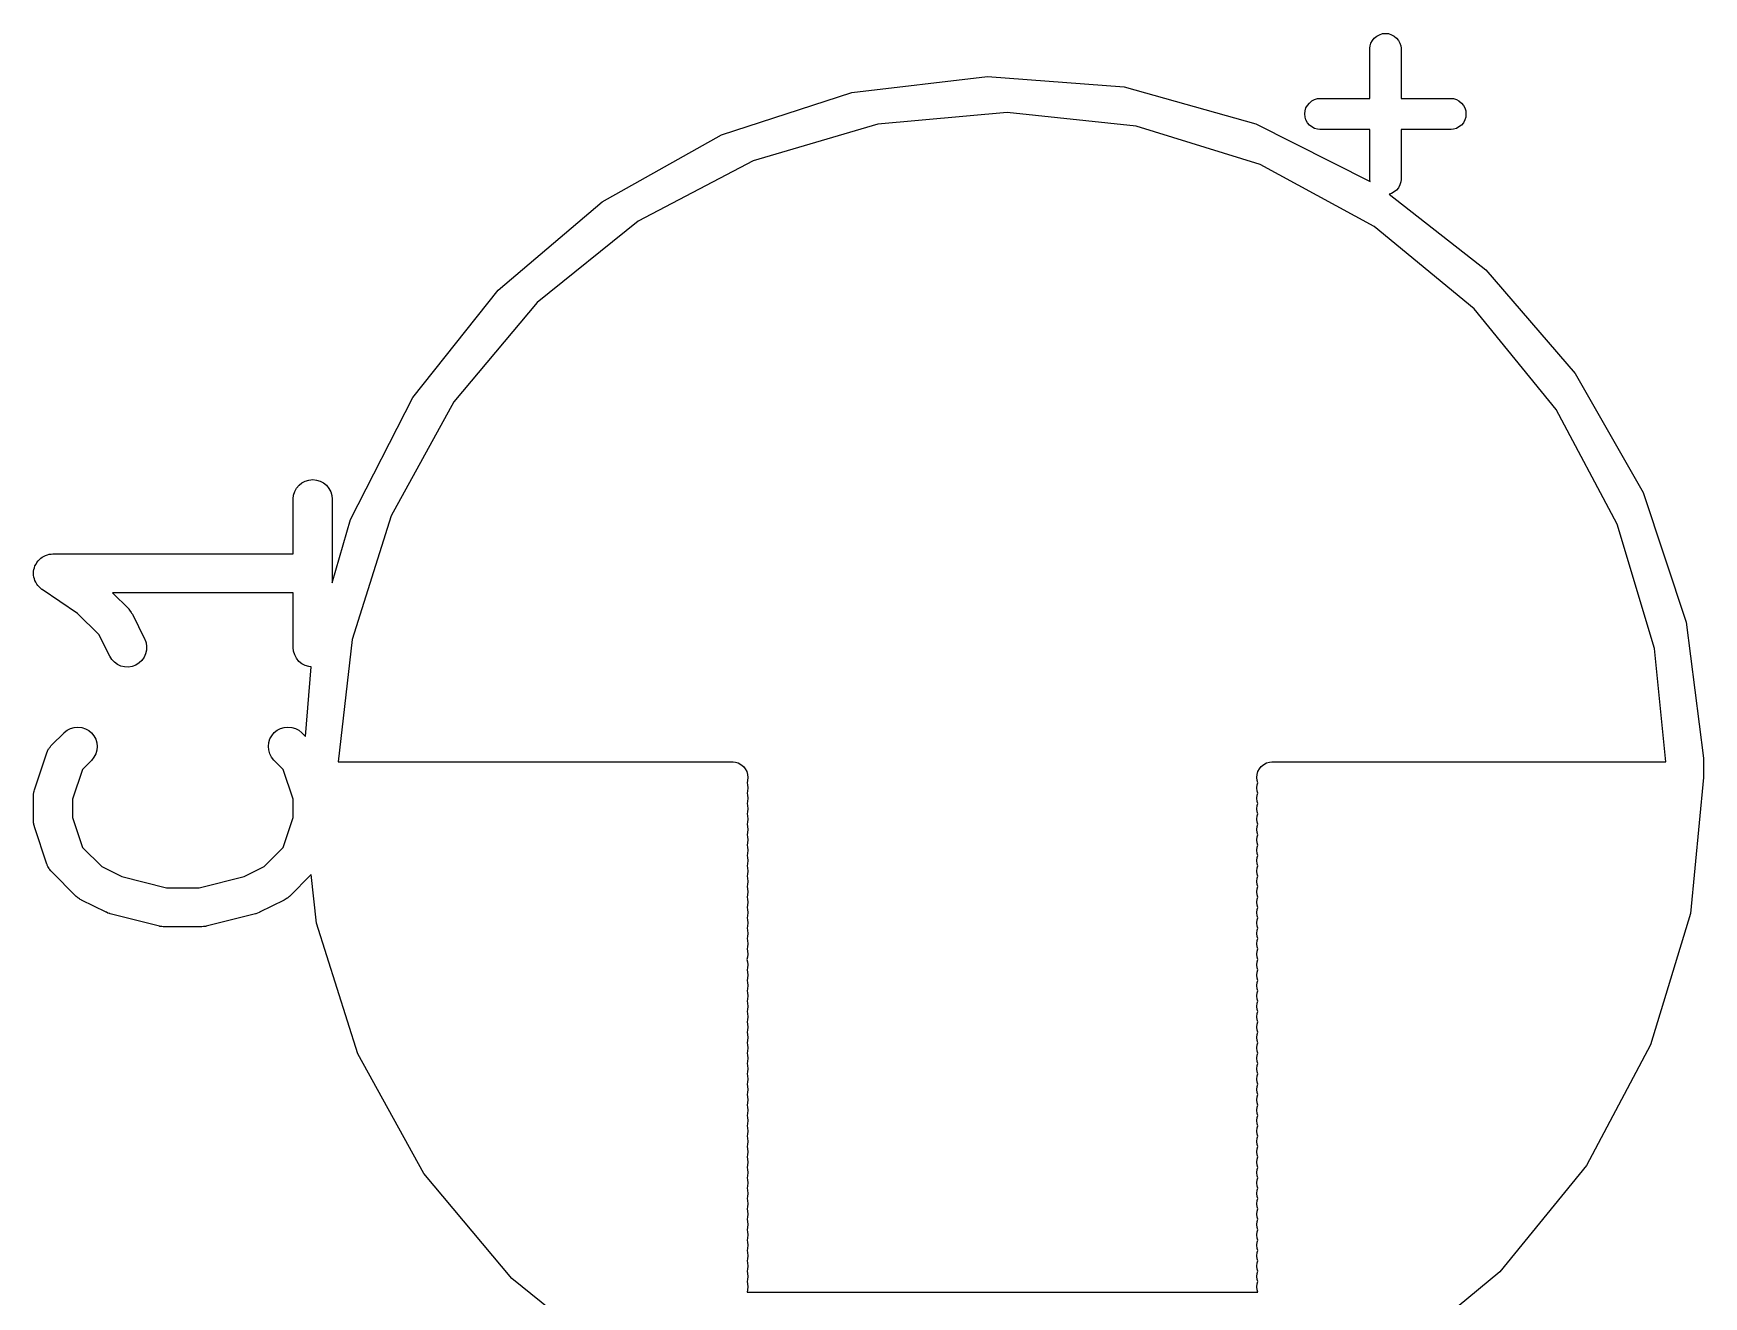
# Model space of a CAD drawing. Extents: x 81 to 160, y -176 to -60.
# Drawn here: x 109.55 to 115.98, y -113.52 to -108.66 of the extents above; entities that cross this region are included whole.
import ezdxf

# ---------------------------------------------------------------- set-up
doc = ezdxf.new("R2010")
doc.units = 0
doc.header["$MEASUREMENT"] = 0
doc.layers.add('BLACK', color=7, linetype='CONTINUOUS')

msp = doc.modelspace()

# ---------------------------------------------------------------- linework, layer by layer
at = {"layer": 'BLACK', "linetype": 'CONTINUOUS'}
for p, q in [((114.709, -108.684), (114.716, -108.675)), ((114.716, -108.675), (114.726, -108.667)), ((114.726, -108.667), (114.736, -108.662)), ((114.736, -108.662), (114.747, -108.658)), ((114.747, -108.658), (114.759, -108.657)), ((114.759, -108.657), (114.771, -108.658)), ((114.771, -108.658), (114.782, -108.662)), ((114.782, -108.662), (114.792, -108.667)), ((114.792, -108.667), (114.802, -108.675)), ((114.802, -108.675), (114.809, -108.684)), ((114.699, -108.714), (114.7, -108.705)), ((114.699, -108.907), (114.699, -108.714)), ((114.7, -108.705), (114.703, -108.694)), ((114.703, -108.694), (114.709, -108.684)), ((114.809, -108.684), (114.815, -108.694)), ((114.815, -108.694), (114.818, -108.705)), ((114.818, -108.705), (114.819, -108.714)), ((114.819, -108.714), (114.819, -108.907)), ((112.704, -108.885), (113.227, -108.823)), ((113.227, -108.823), (113.753, -108.863)), ((113.753, -108.863), (114.26, -109.005)), ((112.203, -109.048), (112.704, -108.885)), ((114.453, -108.944), (114.459, -108.934)), ((114.459, -108.934), (114.466, -108.925)), ((114.466, -108.925), (114.476, -108.917)), ((114.476, -108.917), (114.486, -108.912)), ((114.486, -108.912), (114.497, -108.908)), ((114.497, -108.908), (114.506, -108.907)), ((114.506, -108.907), (114.699, -108.907)), ((114.819, -108.907), (115.012, -108.907)), ((115.012, -108.907), (115.021, -108.908)), ((115.021, -108.908), (115.032, -108.912)), ((115.032, -108.912), (115.042, -108.917)), ((115.042, -108.917), (115.052, -108.925)), ((115.052, -108.925), (115.059, -108.934)), ((115.059, -108.934), (115.065, -108.944)), ((113.302, -108.962), (112.804, -109.007)), ((113.799, -109.014), (113.302, -108.962)), ((114.26, -109.005), (114.7, -109.227)), ((114.449, -108.967), (114.45, -108.955)), ((114.45, -108.979), (114.449, -108.967)), ((114.45, -108.955), (114.453, -108.944)), ((114.453, -108.99), (114.45, -108.979)), ((114.459, -109.001), (114.453, -108.99)), ((114.466, -109.01), (114.459, -109.001)), ((115.059, -109.001), (115.052, -109.01)), ((115.065, -108.99), (115.059, -109.001)), ((115.065, -108.944), (115.068, -108.955)), ((115.068, -108.979), (115.065, -108.99)), ((115.068, -108.955), (115.069, -108.967)), ((115.069, -108.967), (115.068, -108.979)), ((111.743, -109.305), (112.203, -109.048)), ((112.804, -109.007), (112.325, -109.148)), ((114.276, -109.162), (113.799, -109.014)), ((114.476, -109.017), (114.466, -109.01)), ((114.486, -109.023), (114.476, -109.017)), ((114.497, -109.026), (114.486, -109.023)), ((114.506, -109.027), (114.497, -109.026)), ((114.699, -109.027), (114.506, -109.027)), ((114.699, -109.22), (114.699, -109.027)), ((115.012, -109.027), (114.819, -109.027)), ((114.819, -109.027), (114.819, -109.22)), ((115.021, -109.026), (115.012, -109.027)), ((115.032, -109.023), (115.021, -109.026)), ((115.042, -109.017), (115.032, -109.023)), ((115.052, -109.01), (115.042, -109.017)), ((112.325, -109.148), (111.882, -109.38)), ((114.716, -109.4), (114.276, -109.162)), ((114.7, -109.227), (114.699, -109.22)), ((114.802, -109.26), (114.792, -109.267)), ((114.809, -109.251), (114.802, -109.26)), ((114.815, -109.24), (114.809, -109.251)), ((114.818, -109.229), (114.815, -109.24)), ((114.819, -109.22), (114.818, -109.229)), ((111.342, -109.646), (111.743, -109.305)), ((114.782, -109.273), (114.773, -109.276)), ((114.773, -109.276), (115.146, -109.567)), ((114.792, -109.267), (114.782, -109.273)), ((111.882, -109.38), (111.493, -109.693)), ((115.101, -109.718), (114.716, -109.4)), ((115.146, -109.567), (115.49, -109.966)), ((111.014, -110.059), (111.342, -109.646)), ((111.493, -109.693), (111.172, -110.076)), ((115.416, -110.105), (115.101, -109.718)), ((115.49, -109.966), (115.751, -110.424)), ((110.774, -110.528), (111.014, -110.059)), ((111.172, -110.076), (110.931, -110.514)), ((115.651, -110.546), (115.416, -110.105)), ((110.559, -110.421), (110.566, -110.408)), ((110.566, -110.408), (110.576, -110.397)), ((110.576, -110.397), (110.587, -110.388)), ((110.587, -110.388), (110.6, -110.381)), ((110.6, -110.381), (110.614, -110.377)), ((110.614, -110.377), (110.629, -110.375)), ((110.629, -110.375), (110.643, -110.377)), ((110.643, -110.377), (110.657, -110.381)), ((110.657, -110.381), (110.67, -110.388)), ((110.67, -110.388), (110.682, -110.397)), ((110.682, -110.397), (110.691, -110.409)), ((110.691, -110.409), (110.698, -110.422)), ((110.553, -110.449), (110.555, -110.435)), ((110.553, -110.45), (110.553, -110.449)), ((110.553, -110.661), (110.553, -110.45)), ((110.555, -110.435), (110.559, -110.421)), ((110.698, -110.422), (110.702, -110.436)), ((110.702, -110.436), (110.703, -110.45)), ((110.703, -110.45), (110.703, -110.773)), ((115.751, -110.424), (115.917, -110.924)), ((110.703, -110.773), (110.774, -110.528)), ((110.931, -110.514), (110.78, -110.99)), ((115.795, -111.025), (115.651, -110.546)), ((109.581, -110.678), (109.587, -110.674)), ((109.587, -110.673), (109.594, -110.67)), ((109.587, -110.674), (109.587, -110.673)), ((109.587, -110.674), (109.587, -110.674)), ((109.594, -110.67), (109.6, -110.667)), ((109.6, -110.667), (109.607, -110.665)), ((109.6, -110.667), (109.6, -110.667)), ((109.6, -110.667), (109.6, -110.667)), ((109.607, -110.665), (109.614, -110.662)), ((109.614, -110.662), (109.614, -110.662)), ((109.614, -110.662), (109.614, -110.662)), ((109.614, -110.662), (109.621, -110.662)), ((109.621, -110.662), (109.628, -110.661)), ((109.628, -110.661), (110.553, -110.661)), ((109.553, -110.735), (109.554, -110.728)), ((109.554, -110.743), (109.553, -110.735)), ((109.553, -110.735), (109.553, -110.735)), ((109.553, -110.735), (109.553, -110.735)), ((109.554, -110.728), (109.555, -110.721)), ((109.555, -110.721), (109.557, -110.714)), ((109.555, -110.721), (109.555, -110.721)), ((109.555, -110.721), (109.555, -110.721)), ((109.557, -110.714), (109.559, -110.707)), ((109.559, -110.707), (109.563, -110.7)), ((109.559, -110.707), (109.559, -110.707)), ((109.559, -110.707), (109.559, -110.707)), ((109.563, -110.7), (109.566, -110.694)), ((109.566, -110.694), (109.571, -110.688)), ((109.566, -110.694), (109.566, -110.694)), ((109.566, -110.694), (109.566, -110.694)), ((109.571, -110.688), (109.576, -110.683)), ((109.576, -110.683), (109.581, -110.678)), ((109.576, -110.683), (109.576, -110.683)), ((109.576, -110.683), (109.576, -110.683)), ((109.555, -110.75), (109.554, -110.743)), ((109.557, -110.757), (109.555, -110.75)), ((109.555, -110.75), (109.555, -110.75)), ((109.555, -110.75), (109.555, -110.75)), ((109.559, -110.764), (109.557, -110.757)), ((109.562, -110.77), (109.559, -110.764)), ((109.559, -110.764), (109.559, -110.764)), ((109.559, -110.764), (109.559, -110.764)), ((109.566, -110.777), (109.562, -110.77)), ((109.57, -110.783), (109.566, -110.777)), ((109.566, -110.777), (109.566, -110.777)), ((109.566, -110.777), (109.566, -110.777)), ((109.575, -110.788), (109.57, -110.783)), ((109.58, -110.793), (109.575, -110.788)), ((109.575, -110.788), (109.575, -110.788)), ((109.575, -110.788), (109.575, -110.788)), ((109.586, -110.798), (109.58, -110.793)), ((109.587, -110.798), (109.586, -110.798)), ((109.586, -110.798), (109.586, -110.798)), ((109.586, -110.798), (109.586, -110.798)), ((109.586, -110.798), (109.586, -110.798)), ((109.723, -110.89), (109.587, -110.798)), ((110.553, -110.811), (109.857, -110.811)), ((109.857, -110.811), (109.92, -110.873)), ((110.553, -111.022), (110.553, -110.811)), ((109.805, -110.971), (109.723, -110.89)), ((109.92, -110.873), (109.92, -110.874)), ((109.92, -110.874), (109.923, -110.877)), ((109.923, -110.877), (109.926, -110.881)), ((109.926, -110.881), (109.927, -110.883)), ((109.927, -110.883), (109.929, -110.886)), ((109.929, -110.886), (109.931, -110.889)), ((109.931, -110.889), (109.934, -110.893)), ((109.934, -110.893), (109.981, -110.988)), ((115.917, -110.924), (115.983, -111.447)), ((109.847, -111.055), (109.805, -110.971)), ((109.981, -110.988), (109.982, -110.989)), ((109.982, -110.989), (109.987, -111.003)), ((110.78, -110.99), (110.727, -111.462)), ((109.855, -111.068), (109.847, -111.055)), ((109.979, -111.059), (109.97, -111.071)), ((109.985, -111.046), (109.979, -111.059)), ((109.988, -111.032), (109.985, -111.046)), ((109.987, -111.003), (109.989, -111.017)), ((109.989, -111.017), (109.988, -111.032)), ((110.555, -111.036), (110.553, -111.022)), ((110.559, -111.05), (110.555, -111.036)), ((110.566, -111.063), (110.559, -111.05)), ((110.575, -111.075), (110.566, -111.063)), ((115.838, -111.462), (115.795, -111.025)), ((109.865, -111.078), (109.855, -111.068)), ((109.877, -111.087), (109.865, -111.078)), ((109.89, -111.093), (109.877, -111.087)), ((109.904, -111.096), (109.89, -111.093)), ((109.919, -111.097), (109.904, -111.096)), ((109.933, -111.094), (109.919, -111.097)), ((109.947, -111.089), (109.933, -111.094)), ((109.96, -111.081), (109.947, -111.089)), ((109.97, -111.071), (109.96, -111.081)), ((110.586, -111.084), (110.575, -111.075)), ((110.599, -111.091), (110.586, -111.084)), ((110.613, -111.095), (110.599, -111.091)), ((110.601, -111.364), (110.623, -111.096)), ((110.623, -111.096), (110.613, -111.095)), ((109.623, -111.397), (109.671, -111.35)), ((109.671, -111.349), (109.683, -111.34)), ((109.671, -111.35), (109.671, -111.349)), ((109.683, -111.34), (109.696, -111.333)), ((109.696, -111.333), (109.71, -111.329)), ((109.71, -111.329), (109.724, -111.328)), ((109.724, -111.328), (109.739, -111.329)), ((109.739, -111.329), (109.753, -111.334)), ((109.753, -111.334), (109.766, -111.341)), ((109.766, -111.341), (109.777, -111.35)), ((109.777, -111.35), (109.786, -111.361)), ((109.786, -111.361), (109.793, -111.374)), ((109.793, -111.374), (109.797, -111.388)), ((110.46, -111.387), (110.464, -111.373)), ((110.464, -111.373), (110.471, -111.361)), ((110.471, -111.361), (110.48, -111.349)), ((110.48, -111.349), (110.492, -111.34)), ((110.492, -111.34), (110.505, -111.333)), ((110.505, -111.333), (110.519, -111.329)), ((110.519, -111.329), (110.533, -111.328)), ((110.533, -111.328), (110.548, -111.329)), ((110.548, -111.329), (110.562, -111.333)), ((110.562, -111.333), (110.575, -111.34)), ((110.575, -111.34), (110.586, -111.35)), ((110.586, -111.35), (110.601, -111.364)), ((109.557, -111.569), (109.605, -111.427)), ((109.605, -111.426), (109.606, -111.424)), ((109.605, -111.427), (109.605, -111.426)), ((109.606, -111.424), (109.607, -111.421)), ((109.607, -111.421), (109.609, -111.417)), ((109.609, -111.417), (109.611, -111.412)), ((109.611, -111.412), (109.613, -111.411)), ((109.613, -111.411), (109.614, -111.409)), ((109.614, -111.409), (109.617, -111.405)), ((109.617, -111.405), (109.62, -111.4)), ((109.62, -111.4), (109.622, -111.399)), ((109.622, -111.399), (109.623, -111.397)), ((109.786, -111.444), (109.777, -111.456)), ((109.793, -111.431), (109.786, -111.444)), ((109.797, -111.417), (109.793, -111.431)), ((109.797, -111.388), (109.799, -111.403)), ((109.799, -111.403), (109.797, -111.417)), ((110.458, -111.402), (110.46, -111.387)), ((110.459, -111.416), (110.458, -111.402)), ((110.464, -111.431), (110.459, -111.416)), ((110.47, -111.444), (110.464, -111.431)), ((110.479, -111.455), (110.47, -111.444)), ((115.983, -111.447), (115.984, -111.522)), ((109.742, -111.491), (109.703, -111.605)), ((109.777, -111.456), (109.742, -111.491)), ((110.48, -111.456), (110.479, -111.455)), ((110.515, -111.491), (110.48, -111.456)), ((110.553, -111.605), (110.515, -111.491)), ((110.727, -111.462), (112.247, -111.462)), ((112.247, -111.462), (112.256, -111.463)), ((112.256, -111.463), (112.267, -111.466)), ((112.267, -111.466), (112.277, -111.472)), ((112.277, -111.472), (112.287, -111.479)), ((112.287, -111.479), (112.294, -111.489)), ((112.294, -111.489), (112.3, -111.499)), ((112.3, -111.499), (112.303, -111.51)), ((112.303, -111.51), (112.304, -111.522)), ((114.264, -111.522), (114.265, -111.51)), ((114.265, -111.51), (114.268, -111.499)), ((114.268, -111.499), (114.274, -111.489)), ((114.274, -111.489), (114.281, -111.479)), ((114.281, -111.479), (114.291, -111.472)), ((114.291, -111.472), (114.301, -111.466)), ((114.301, -111.466), (114.312, -111.463)), ((114.312, -111.463), (114.321, -111.462)), ((114.321, -111.462), (115.838, -111.462)), ((109.555, -111.578), (109.556, -111.574)), ((109.556, -111.574), (109.557, -111.569)), ((112.303, -111.534), (112.301, -111.542)), ((112.301, -111.542), (112.303, -111.55)), ((112.303, -111.574), (112.301, -111.582)), ((112.304, -111.522), (112.303, -111.534)), ((112.303, -111.55), (112.304, -111.562)), ((112.304, -111.562), (112.303, -111.574)), ((114.265, -111.534), (114.264, -111.522)), ((114.264, -111.562), (114.265, -111.55)), ((114.265, -111.574), (114.264, -111.562)), ((114.267, -111.542), (114.265, -111.534)), ((114.265, -111.55), (114.267, -111.542)), ((114.267, -111.582), (114.265, -111.574)), ((115.984, -111.522), (115.933, -112.046)), ((109.553, -111.592), (109.554, -111.588)), ((109.553, -111.593), (109.553, -111.592)), ((109.553, -111.688), (109.553, -111.593)), ((109.554, -111.584), (109.555, -111.581)), ((109.554, -111.588), (109.554, -111.584)), ((109.555, -111.581), (109.555, -111.578)), ((109.703, -111.605), (109.703, -111.676)), ((110.553, -111.676), (110.553, -111.605)), ((112.301, -111.582), (112.303, -111.59)), ((112.303, -111.614), (112.301, -111.622)), ((112.301, -111.622), (112.303, -111.63)), ((112.303, -111.59), (112.304, -111.602)), ((112.304, -111.602), (112.303, -111.614)), ((112.303, -111.63), (112.304, -111.642)), ((112.304, -111.642), (112.303, -111.654)), ((114.264, -111.602), (114.265, -111.59)), ((114.265, -111.614), (114.264, -111.602)), ((114.264, -111.642), (114.265, -111.63)), ((114.265, -111.654), (114.264, -111.642)), ((114.265, -111.59), (114.267, -111.582)), ((114.267, -111.622), (114.265, -111.614)), ((114.265, -111.63), (114.267, -111.622)), ((109.554, -111.693), (109.553, -111.688)), ((109.554, -111.697), (109.554, -111.693)), ((109.555, -111.7), (109.554, -111.697)), ((109.555, -111.703), (109.555, -111.7)), ((109.556, -111.707), (109.555, -111.703)), ((109.703, -111.676), (109.742, -111.791)), ((110.515, -111.791), (110.553, -111.676)), ((112.303, -111.654), (112.301, -111.662)), ((112.301, -111.662), (112.303, -111.67)), ((112.303, -111.694), (112.301, -111.702)), ((112.301, -111.702), (112.303, -111.71)), ((112.303, -111.67), (112.304, -111.682)), ((112.304, -111.682), (112.303, -111.694)), ((114.264, -111.682), (114.265, -111.67)), ((114.265, -111.694), (114.264, -111.682)), ((114.267, -111.662), (114.265, -111.654)), ((114.265, -111.67), (114.267, -111.662)), ((114.267, -111.702), (114.265, -111.694)), ((114.265, -111.71), (114.267, -111.702)), ((109.557, -111.711), (109.556, -111.707)), ((109.557, -111.712), (109.557, -111.711)), ((109.605, -111.855), (109.557, -111.712)), ((112.303, -111.734), (112.301, -111.742)), ((112.301, -111.742), (112.303, -111.75)), ((112.303, -111.71), (112.304, -111.722)), ((112.304, -111.722), (112.303, -111.734)), ((112.303, -111.75), (112.304, -111.762)), ((112.304, -111.762), (112.303, -111.774)), ((114.264, -111.722), (114.265, -111.71)), ((114.265, -111.734), (114.264, -111.722)), ((114.264, -111.762), (114.265, -111.75)), ((114.265, -111.774), (114.264, -111.762)), ((114.267, -111.742), (114.265, -111.734)), ((114.265, -111.75), (114.267, -111.742)), ((109.742, -111.791), (109.816, -111.865)), ((110.441, -111.865), (110.515, -111.791)), ((112.303, -111.774), (112.301, -111.782)), ((112.301, -111.782), (112.303, -111.79)), ((112.303, -111.814), (112.301, -111.822)), ((112.301, -111.822), (112.303, -111.83)), ((112.303, -111.79), (112.304, -111.802)), ((112.304, -111.802), (112.303, -111.814)), ((112.303, -111.83), (112.304, -111.842)), ((114.264, -111.802), (114.265, -111.79)), ((114.265, -111.814), (114.264, -111.802)), ((114.264, -111.842), (114.265, -111.83)), ((114.267, -111.782), (114.265, -111.774)), ((114.265, -111.79), (114.267, -111.782)), ((114.267, -111.822), (114.265, -111.814)), ((114.265, -111.83), (114.267, -111.822)), ((109.606, -111.857), (109.605, -111.855)), ((109.606, -111.859), (109.606, -111.857)), ((109.609, -111.864), (109.606, -111.859)), ((109.611, -111.868), (109.609, -111.864)), ((109.612, -111.87), (109.611, -111.868)), ((109.613, -111.872), (109.612, -111.87)), ((109.616, -111.876), (109.613, -111.872)), ((109.619, -111.88), (109.616, -111.876)), ((109.621, -111.882), (109.619, -111.88)), ((109.622, -111.884), (109.621, -111.882)), ((109.623, -111.884), (109.622, -111.884)), ((109.718, -111.98), (109.623, -111.884)), ((109.816, -111.865), (109.893, -111.903)), ((110.364, -111.903), (110.441, -111.865)), ((110.622, -111.896), (110.539, -111.98)), ((110.643, -112.083), (110.622, -111.896)), ((112.303, -111.854), (112.301, -111.862)), ((112.301, -111.862), (112.303, -111.87)), ((112.303, -111.894), (112.301, -111.902)), ((112.304, -111.842), (112.303, -111.854)), ((112.303, -111.87), (112.304, -111.882)), ((112.304, -111.882), (112.303, -111.894)), ((114.265, -111.854), (114.264, -111.842)), ((114.264, -111.882), (114.265, -111.87)), ((114.265, -111.894), (114.264, -111.882)), ((114.267, -111.862), (114.265, -111.854)), ((114.265, -111.87), (114.267, -111.862)), ((114.267, -111.902), (114.265, -111.894)), ((109.893, -111.903), (110.066, -111.947)), ((110.066, -111.947), (110.191, -111.947)), ((110.191, -111.947), (110.364, -111.903)), ((112.301, -111.902), (112.303, -111.91)), ((112.303, -111.934), (112.301, -111.942)), ((112.301, -111.942), (112.303, -111.95)), ((112.303, -111.91), (112.304, -111.922)), ((112.304, -111.922), (112.303, -111.934)), ((112.303, -111.95), (112.304, -111.962)), ((112.304, -111.962), (112.303, -111.974)), ((114.264, -111.922), (114.265, -111.91)), ((114.265, -111.934), (114.264, -111.922)), ((114.264, -111.962), (114.265, -111.95)), ((114.265, -111.974), (114.264, -111.962)), ((114.265, -111.91), (114.267, -111.902)), ((114.267, -111.942), (114.265, -111.934)), ((114.265, -111.95), (114.267, -111.942)), ((109.721, -111.982), (109.718, -111.98)), ((109.724, -111.985), (109.721, -111.982)), ((109.727, -111.987), (109.724, -111.985)), ((109.73, -111.989), (109.727, -111.987)), ((109.733, -111.991), (109.73, -111.989)), ((109.737, -111.993), (109.733, -111.991)), ((109.738, -111.994), (109.737, -111.993)), ((109.833, -112.041), (109.738, -111.994)), ((110.519, -111.994), (110.424, -112.041)), ((110.523, -111.991), (110.519, -111.994)), ((110.526, -111.989), (110.523, -111.991)), ((110.529, -111.987), (110.526, -111.989)), ((110.531, -111.986), (110.529, -111.987)), ((110.535, -111.983), (110.531, -111.986)), ((110.538, -111.98), (110.535, -111.983)), ((110.539, -111.98), (110.538, -111.98)), ((112.303, -111.974), (112.301, -111.982)), ((112.301, -111.982), (112.303, -111.99)), ((112.303, -112.014), (112.301, -112.022)), ((112.301, -112.022), (112.303, -112.03)), ((112.303, -111.99), (112.304, -112.002)), ((112.304, -112.002), (112.303, -112.014)), ((114.264, -112.002), (114.265, -111.99)), ((114.265, -112.014), (114.264, -112.002)), ((114.267, -111.982), (114.265, -111.974)), ((114.265, -111.99), (114.267, -111.982)), ((114.267, -112.022), (114.265, -112.014)), ((114.265, -112.03), (114.267, -112.022)), ((109.834, -112.041), (109.833, -112.041)), ((109.833, -112.041), (109.833, -112.041)), ((109.84, -112.044), (109.834, -112.041)), ((109.847, -112.046), (109.84, -112.044)), ((109.847, -112.047), (109.847, -112.046)), ((109.847, -112.046), (109.847, -112.046)), ((109.848, -112.047), (109.847, -112.047)), ((110.039, -112.094), (109.848, -112.047)), ((110.408, -112.047), (110.218, -112.094)), ((110.409, -112.047), (110.408, -112.047)), ((110.416, -112.044), (110.409, -112.047)), ((110.409, -112.047), (110.409, -112.047)), ((110.422, -112.042), (110.416, -112.044)), ((110.423, -112.042), (110.422, -112.042)), ((110.424, -112.041), (110.423, -112.042)), ((110.423, -112.042), (110.423, -112.042)), ((110.802, -112.586), (110.643, -112.083)), ((112.303, -112.054), (112.301, -112.062)), ((112.301, -112.062), (112.303, -112.07)), ((112.303, -112.03), (112.304, -112.042)), ((112.304, -112.042), (112.303, -112.054)), ((112.303, -112.07), (112.304, -112.082)), ((112.304, -112.082), (112.303, -112.094)), ((114.264, -112.042), (114.265, -112.03)), ((114.265, -112.054), (114.264, -112.042)), ((114.264, -112.082), (114.265, -112.07)), ((114.265, -112.094), (114.264, -112.082)), ((114.267, -112.062), (114.265, -112.054)), ((114.265, -112.07), (114.267, -112.062)), ((115.933, -112.046), (115.78, -112.551)), ((110.04, -112.095), (110.039, -112.094)), ((110.041, -112.095), (110.04, -112.095)), ((110.047, -112.096), (110.041, -112.095)), ((110.053, -112.097), (110.047, -112.096)), ((110.055, -112.097), (110.053, -112.097)), ((110.056, -112.097), (110.055, -112.097)), ((110.057, -112.097), (110.056, -112.097)), ((110.2, -112.097), (110.057, -112.097)), ((110.201, -112.097), (110.2, -112.097)), ((110.202, -112.097), (110.201, -112.097)), ((110.208, -112.096), (110.202, -112.097)), ((110.214, -112.095), (110.208, -112.096)), ((110.216, -112.095), (110.214, -112.095)), ((110.217, -112.095), (110.216, -112.095)), ((110.218, -112.094), (110.217, -112.095)), ((112.303, -112.094), (112.301, -112.102)), ((112.301, -112.102), (112.303, -112.11)), ((112.303, -112.134), (112.301, -112.142)), ((112.301, -112.142), (112.303, -112.15)), ((112.303, -112.11), (112.304, -112.122)), ((112.304, -112.122), (112.303, -112.134)), ((112.303, -112.15), (112.304, -112.162)), ((114.264, -112.122), (114.265, -112.11)), ((114.265, -112.134), (114.264, -112.122)), ((114.264, -112.162), (114.265, -112.15)), ((114.267, -112.102), (114.265, -112.094)), ((114.265, -112.11), (114.267, -112.102)), ((114.267, -112.142), (114.265, -112.134)), ((114.265, -112.15), (114.267, -112.142)), ((112.303, -112.214), (112.3, -112.222)), ((112.303, -112.174), (112.301, -112.182)), ((112.301, -112.182), (112.303, -112.19)), ((112.304, -112.162), (112.303, -112.174)), ((112.303, -112.19), (112.304, -112.202)), ((112.304, -112.202), (112.303, -112.214)), ((114.265, -112.174), (114.264, -112.162)), ((114.264, -112.202), (114.265, -112.19)), ((114.265, -112.214), (114.264, -112.202)), ((114.267, -112.182), (114.265, -112.174)), ((114.265, -112.19), (114.267, -112.182)), ((114.268, -112.222), (114.265, -112.214)), ((112.3, -112.222), (112.303, -112.231)), ((112.303, -112.255), (112.301, -112.263)), ((112.301, -112.263), (112.303, -112.271)), ((112.303, -112.231), (112.304, -112.243)), ((112.304, -112.243), (112.303, -112.255)), ((112.303, -112.271), (112.304, -112.283)), ((112.304, -112.283), (112.303, -112.295)), ((114.264, -112.243), (114.265, -112.231)), ((114.265, -112.255), (114.264, -112.243)), ((114.264, -112.283), (114.265, -112.271)), ((114.265, -112.295), (114.264, -112.283)), ((114.265, -112.231), (114.268, -112.222)), ((114.267, -112.263), (114.265, -112.255)), ((114.265, -112.271), (114.267, -112.263)), ((112.303, -112.295), (112.301, -112.303)), ((112.301, -112.303), (112.303, -112.311)), ((112.303, -112.335), (112.301, -112.343)), ((112.301, -112.343), (112.303, -112.351)), ((112.303, -112.311), (112.304, -112.323)), ((112.304, -112.323), (112.303, -112.335)), ((114.264, -112.323), (114.265, -112.311)), ((114.265, -112.335), (114.264, -112.323)), ((114.267, -112.303), (114.265, -112.295)), ((114.265, -112.311), (114.267, -112.303)), ((114.267, -112.343), (114.265, -112.335)), ((114.265, -112.351), (114.267, -112.343)), ((112.303, -112.375), (112.301, -112.383)), ((112.301, -112.383), (112.303, -112.391)), ((112.303, -112.351), (112.304, -112.363)), ((112.304, -112.363), (112.303, -112.375)), ((112.303, -112.391), (112.304, -112.403)), ((112.304, -112.403), (112.303, -112.415)), ((114.264, -112.363), (114.265, -112.351)), ((114.265, -112.375), (114.264, -112.363)), ((114.264, -112.403), (114.265, -112.391)), ((114.265, -112.415), (114.264, -112.403)), ((114.267, -112.383), (114.265, -112.375)), ((114.265, -112.391), (114.267, -112.383)), ((112.303, -112.415), (112.301, -112.423)), ((112.301, -112.423), (112.303, -112.431)), ((112.303, -112.455), (112.301, -112.463)), ((112.301, -112.463), (112.303, -112.471)), ((112.303, -112.431), (112.304, -112.443)), ((112.304, -112.443), (112.303, -112.455)), ((112.303, -112.471), (112.304, -112.483)), ((114.264, -112.443), (114.265, -112.431)), ((114.265, -112.455), (114.264, -112.443)), ((114.264, -112.483), (114.265, -112.471)), ((114.267, -112.423), (114.265, -112.415)), ((114.265, -112.431), (114.267, -112.423)), ((114.267, -112.463), (114.265, -112.455)), ((114.265, -112.471), (114.267, -112.463)), ((112.303, -112.495), (112.301, -112.503)), ((112.301, -112.503), (112.303, -112.511)), ((112.303, -112.535), (112.301, -112.543)), ((112.304, -112.483), (112.303, -112.495)), ((112.303, -112.511), (112.304, -112.523)), ((112.304, -112.523), (112.303, -112.535)), ((114.265, -112.495), (114.264, -112.483)), ((114.264, -112.523), (114.265, -112.511)), ((114.265, -112.535), (114.264, -112.523)), ((114.267, -112.503), (114.265, -112.495)), ((114.265, -112.511), (114.267, -112.503)), ((114.267, -112.543), (114.265, -112.535)), ((111.056, -113.047), (110.802, -112.586)), ((112.301, -112.543), (112.303, -112.551)), ((112.303, -112.575), (112.301, -112.583)), ((112.301, -112.583), (112.303, -112.591)), ((112.303, -112.551), (112.304, -112.563)), ((112.304, -112.563), (112.303, -112.575)), ((112.303, -112.591), (112.304, -112.603)), ((112.304, -112.603), (112.303, -112.615)), ((114.264, -112.563), (114.265, -112.551)), ((114.265, -112.575), (114.264, -112.563)), ((114.264, -112.603), (114.265, -112.591)), ((114.265, -112.615), (114.264, -112.603)), ((114.265, -112.551), (114.267, -112.543)), ((114.267, -112.583), (114.265, -112.575)), ((114.265, -112.591), (114.267, -112.583)), ((115.78, -112.551), (115.533, -113.016)), ((112.303, -112.615), (112.301, -112.623)), ((112.301, -112.623), (112.303, -112.631)), ((112.303, -112.655), (112.301, -112.663)), ((112.301, -112.663), (112.303, -112.671)), ((112.303, -112.631), (112.304, -112.643)), ((112.304, -112.643), (112.303, -112.655)), ((112.303, -112.671), (112.304, -112.683)), ((114.264, -112.643), (114.265, -112.631)), ((114.265, -112.655), (114.264, -112.643)), ((114.264, -112.683), (114.265, -112.671)), ((114.267, -112.623), (114.265, -112.615)), ((114.265, -112.631), (114.267, -112.623)), ((114.267, -112.663), (114.265, -112.655)), ((114.265, -112.671), (114.267, -112.663)), ((112.303, -112.695), (112.301, -112.703)), ((112.301, -112.703), (112.303, -112.711)), ((112.303, -112.735), (112.301, -112.743)), ((112.304, -112.683), (112.303, -112.695)), ((112.303, -112.711), (112.304, -112.723)), ((112.304, -112.723), (112.303, -112.735)), ((114.265, -112.695), (114.264, -112.683)), ((114.264, -112.723), (114.265, -112.711)), ((114.265, -112.735), (114.264, -112.723)), ((114.267, -112.703), (114.265, -112.695)), ((114.265, -112.711), (114.267, -112.703)), ((114.267, -112.743), (114.265, -112.735)), ((112.301, -112.743), (112.303, -112.751)), ((112.303, -112.775), (112.301, -112.783)), ((112.301, -112.783), (112.303, -112.791)), ((112.303, -112.751), (112.304, -112.763)), ((112.304, -112.763), (112.303, -112.775)), ((112.303, -112.791), (112.304, -112.803)), ((114.264, -112.763), (114.265, -112.751)), ((114.265, -112.775), (114.264, -112.763)), ((114.264, -112.803), (114.265, -112.791)), ((114.265, -112.751), (114.267, -112.743)), ((114.267, -112.783), (114.265, -112.775)), ((114.265, -112.791), (114.267, -112.783)), ((112.303, -112.815), (112.301, -112.823)), ((112.301, -112.823), (112.303, -112.831)), ((112.303, -112.855), (112.301, -112.863)), ((112.301, -112.863), (112.303, -112.871)), ((112.304, -112.803), (112.303, -112.815)), ((112.303, -112.831), (112.304, -112.843)), ((112.304, -112.843), (112.303, -112.855)), ((114.265, -112.815), (114.264, -112.803)), ((114.264, -112.843), (114.265, -112.831)), ((114.265, -112.855), (114.264, -112.843)), ((114.267, -112.823), (114.265, -112.815)), ((114.265, -112.831), (114.267, -112.823)), ((114.267, -112.863), (114.265, -112.855)), ((114.265, -112.871), (114.267, -112.863)), ((112.303, -112.895), (112.301, -112.903)), ((112.301, -112.903), (112.303, -112.911)), ((112.303, -112.871), (112.304, -112.883)), ((112.304, -112.883), (112.303, -112.895)), ((112.303, -112.911), (112.304, -112.923)), ((112.304, -112.923), (112.303, -112.935)), ((114.264, -112.883), (114.265, -112.871)), ((114.265, -112.895), (114.264, -112.883)), ((114.264, -112.923), (114.265, -112.911)), ((114.265, -112.935), (114.264, -112.923)), ((114.267, -112.903), (114.265, -112.895)), ((114.265, -112.911), (114.267, -112.903)), ((112.303, -112.935), (112.301, -112.943)), ((112.301, -112.943), (112.303, -112.951)), ((112.303, -112.975), (112.301, -112.983)), ((112.301, -112.983), (112.303, -112.991)), ((112.303, -112.951), (112.304, -112.963)), ((112.304, -112.963), (112.303, -112.975)), ((112.303, -112.991), (112.304, -113.003)), ((114.264, -112.963), (114.265, -112.951)), ((114.265, -112.975), (114.264, -112.963)), ((114.264, -113.003), (114.265, -112.991)), ((114.267, -112.943), (114.265, -112.935)), ((114.265, -112.951), (114.267, -112.943)), ((114.267, -112.983), (114.265, -112.975)), ((114.265, -112.991), (114.267, -112.983)), ((111.395, -113.451), (111.056, -113.047)), ((112.303, -113.015), (112.301, -113.023)), ((112.301, -113.023), (112.303, -113.031)), ((112.303, -113.055), (112.301, -113.063)), ((112.304, -113.003), (112.303, -113.015)), ((112.303, -113.031), (112.304, -113.043)), ((112.304, -113.043), (112.303, -113.055)), ((114.265, -113.015), (114.264, -113.003)), ((114.264, -113.043), (114.265, -113.031)), ((114.265, -113.055), (114.264, -113.043)), ((114.267, -113.023), (114.265, -113.015)), ((114.265, -113.031), (114.267, -113.023)), ((114.267, -113.063), (114.265, -113.055)), ((115.533, -113.016), (115.2, -113.425)), ((112.301, -113.063), (112.303, -113.071)), ((112.303, -113.095), (112.301, -113.103)), ((112.301, -113.103), (112.303, -113.111)), ((112.303, -113.071), (112.304, -113.083)), ((112.304, -113.083), (112.303, -113.095)), ((112.303, -113.111), (112.304, -113.123)), ((114.264, -113.083), (114.265, -113.071)), ((114.265, -113.095), (114.264, -113.083)), ((114.264, -113.123), (114.265, -113.111)), ((114.265, -113.071), (114.267, -113.063)), ((114.267, -113.103), (114.265, -113.095)), ((114.265, -113.111), (114.267, -113.103)), ((112.303, -113.135), (112.301, -113.143)), ((112.301, -113.143), (112.303, -113.151)), ((112.303, -113.175), (112.301, -113.183)), ((112.301, -113.183), (112.303, -113.191)), ((112.304, -113.123), (112.303, -113.135)), ((112.303, -113.151), (112.304, -113.163)), ((112.304, -113.163), (112.303, -113.175)), ((114.265, -113.135), (114.264, -113.123)), ((114.264, -113.163), (114.265, -113.151)), ((114.265, -113.175), (114.264, -113.163)), ((114.267, -113.143), (114.265, -113.135)), ((114.265, -113.151), (114.267, -113.143)), ((114.267, -113.183), (114.265, -113.175)), ((114.265, -113.191), (114.267, -113.183)), ((112.303, -113.215), (112.301, -113.223)), ((112.301, -113.223), (112.303, -113.231)), ((112.303, -113.191), (112.304, -113.203)), ((112.304, -113.203), (112.303, -113.215)), ((112.303, -113.231), (112.304, -113.243)), ((112.304, -113.243), (112.303, -113.255)), ((114.264, -113.203), (114.265, -113.191)), ((114.265, -113.215), (114.264, -113.203)), ((114.264, -113.243), (114.265, -113.231)), ((114.265, -113.255), (114.264, -113.243)), ((114.267, -113.223), (114.265, -113.215)), ((114.265, -113.231), (114.267, -113.223)), ((112.303, -113.255), (112.301, -113.263)), ((112.301, -113.263), (112.303, -113.271)), ((112.303, -113.295), (112.301, -113.303)), ((112.301, -113.303), (112.303, -113.311)), ((112.303, -113.271), (112.304, -113.283)), ((112.304, -113.283), (112.303, -113.295)), ((112.303, -113.311), (112.304, -113.323)), ((114.264, -113.283), (114.265, -113.271)), ((114.265, -113.295), (114.264, -113.283)), ((114.264, -113.323), (114.265, -113.311)), ((114.267, -113.263), (114.265, -113.255)), ((114.265, -113.271), (114.267, -113.263)), ((114.267, -113.303), (114.265, -113.295)), ((114.265, -113.311), (114.267, -113.303)), ((112.303, -113.335), (112.301, -113.343)), ((112.301, -113.343), (112.303, -113.351)), ((112.303, -113.375), (112.301, -113.383)), ((112.304, -113.323), (112.303, -113.335)), ((112.303, -113.351), (112.304, -113.363)), ((112.304, -113.363), (112.303, -113.375)), ((114.265, -113.335), (114.264, -113.323)), ((114.264, -113.363), (114.265, -113.351)), ((114.265, -113.375), (114.264, -113.363)), ((114.267, -113.343), (114.265, -113.335)), ((114.265, -113.351), (114.267, -113.343)), ((114.267, -113.383), (114.265, -113.375)), ((112.301, -113.383), (112.303, -113.391)), ((112.303, -113.415), (112.301, -113.423)), ((112.301, -113.423), (112.303, -113.431)), ((112.303, -113.391), (112.304, -113.403)), ((112.304, -113.403), (112.303, -113.415)), ((112.303, -113.431), (112.304, -113.443)), ((114.264, -113.403), (114.265, -113.391)), ((114.265, -113.415), (114.264, -113.403)), ((114.264, -113.443), (114.265, -113.431)), ((114.265, -113.391), (114.267, -113.383)), ((114.267, -113.423), (114.265, -113.415)), ((114.265, -113.431), (114.267, -113.423)), ((115.2, -113.425), (114.794, -113.76)), ((111.806, -113.781), (111.395, -113.451)), ((112.303, -113.455), (112.301, -113.463)), ((112.301, -113.463), (112.303, -113.471)), ((112.303, -113.495), (112.301, -113.503)), ((112.301, -113.503), (114.267, -113.503)), ((112.304, -113.443), (112.303, -113.455)), ((112.303, -113.471), (112.304, -113.483)), ((112.304, -113.483), (112.303, -113.495)), ((114.265, -113.455), (114.264, -113.443)), ((114.264, -113.483), (114.265, -113.471)), ((114.265, -113.495), (114.264, -113.483)), ((114.267, -113.463), (114.265, -113.455)), ((114.265, -113.471), (114.267, -113.463)), ((114.267, -113.503), (114.265, -113.495))]:
    msp.add_line(p, q, dxfattribs=at)

doc.saveas('drawing.dxf')
